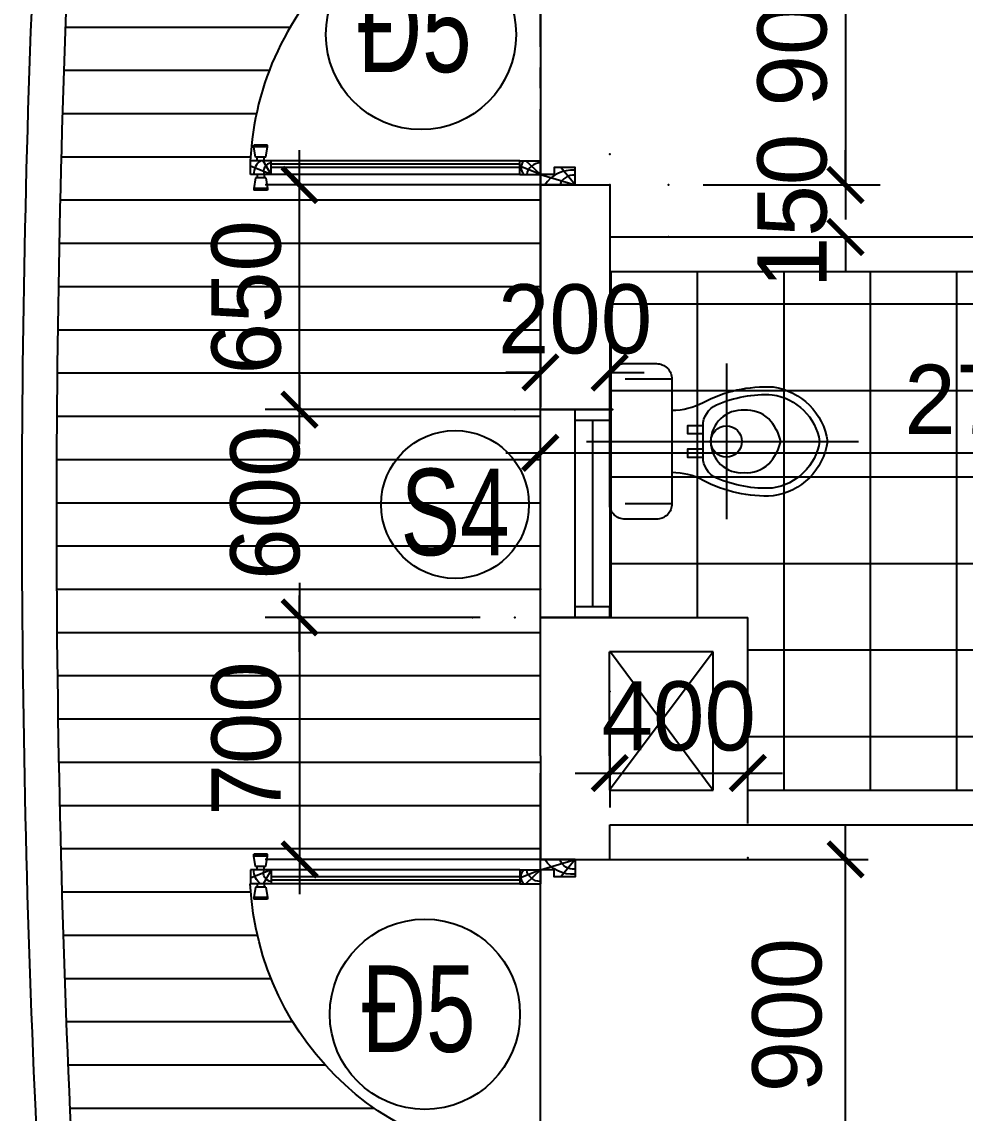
# Model space of a CAD drawing. Header units: inches. Extents: x -844707 to -690155, y -211546 to -175871.
# Drawn here: x -758881 to -756152, y -192796 to -189642 of the extents above; entities that cross this region are included whole.
import ezdxf

# ---------------------------------------------------------------- set-up
doc = ezdxf.new("R2010")
doc.units = ezdxf.units.IN
doc.header["$LTSCALE"] = 48
doc.header["$MEASUREMENT"] = 0
doc.linetypes.add('CENTER', pattern=[2, 1.25, -0.25, 0.25, -0.25])
for name, color, linetype in [('DWGSHARE.com-1HATCHCO-DWGSHARE.com', 8, 'Continuous'), ('DWGSHARE.com-CUA-DWGSHARE.com', 231, 'Continuous'), ('DWGSHARE.com-DIM-DWGSHARE.com', 251, 'Continuous'), ('DWGSHARE.com-HATCH-DWGSHARE.com', 8, 'Continuous'), ('DWGSHARE.com-LAYER1-DWGSHARE.com', 150, 'Continuous'), ('DWGSHARE.com-NET-DWGSHARE.com', 245, 'Continuous'), ('DWGSHARE.com-truc-DWGSHARE.com', 250, 'CENTER'), ('DWGSHARE.com-TUONG-DWGSHARE.com', 7, 'Continuous')]:
    doc.layers.add(name, color=color, linetype=linetype)
doc.layers.add('DWGSHARE.com-DefPoints-DWGSHARE.com', color=7, linetype='Continuous', plot=False)
doc.styles.add('KTEN', font='', dxfattribs={"width": 0.9})
doc.styles.add('style4', font='')
doc.styles.add('VNI-AVO', font='')
doc.styles.get('KTEN').set_extended_font_data('VNI-Helve-Condense')
doc.styles.get('style4').set_extended_font_data('VNI-Avo')
doc.styles.get('VNI-AVO').set_extended_font_data('VNI-Avo')
doc.dimstyles.new('100', dxfattribs={"dimscale": 0, "dimtxt": 200, "dimasz": 100, "dimexe": 65, "dimexo": 0, "dimgap": 65, "dimtad": 1, "dimdec": 0, "dimzin": 0, "dimdsep": 46, "dimtxsty": 'style4', "dimblk": 'ARCHTICK', "dimcen": 0.1, "dimdle": 100, "dimclrd": 256, "dimclre": 256, "dimclrt": 2, "dimadec": 0, "dimazin": 0, "dimtfac": 1, "dimtdec": 0, "dimtix": 1, "dimtmove": 2, "dimatfit": 3, "dimldrblk": 'ARCHTICK', "dimfxl": 1, "dimtolj": 1, "dimtzin": 0, "dimlwd": -1, "dimlwe": -1, "dimarcsym": 0})
doc.dimstyles.new('tl1-100', dxfattribs={"dimtxt": 200, "dimasz": 100, "dimexe": 100, "dimexo": 100, "dimgap": 50, "dimtad": 1, "dimdec": 0, "dimzin": 0, "dimdsep": 46, "dimtxsty": 'VNI-AVO', "dimblk": 'ARCHTICK', "dimcen": 1, "dimdle": 100, "dimclrd": 256, "dimclre": 256, "dimclrt": 2, "dimadec": 0, "dimazin": 0, "dimtfac": 1, "dimtdec": 0, "dimtix": 1, "dimtofl": 0, "dimtmove": 2, "dimatfit": 3, "dimldrblk": 'ARCHTICK', "dimfxl": 1, "dimtolj": 2, "dimtzin": 0, "dimarcsym": 0})

# ---------------------------------------------------------------- blocks, each defined once
blk = doc.blocks.new('D-01-900')
at = {"color": 1}
for p, q in [((-15, 889), (-15, 929)), ((-10, 929), (-15, 929)), ((20, 924), (-10, 929)), ((-10, 889), (-10, 929)), ((20, 894), (20, 924)), ((30, 919), (20, 919)), ((30, 879), (54.1, 939)), ((70, 919), (80, 919)), ((80, 924), (110, 929)), ((80, 894), (80, 924)), ((110, 889), (110, 929)), ((110, 929), (115, 929)), ((115, 889), (115, 929)), ((-10, 889), (-15, 889)), ((20, 894), (-10, 889)), ((30, 899), (20, 899)), ((30, 879), (70, 901.6)), ((70, 899), (80, 899)), ((80, 894), (110, 889)), ((110, 889), (115, 889)), ((30, 100), (54.1, 160)), ((30, 100), (70, 142.5)), ((30, 100), (0, 0)), ((870, 100), (900, 0)), ((0, 0), (50, 40.7)), ((900, 0), (850, 40.7))]:
    blk.add_line(p, q, dxfattribs=at)
at = {"color": 3}
for p, q in [((30, 939), (70, 939)), ((30, 879), (30, 939)), ((70, 879), (70, 939)), ((30, 879), (70, 879)), ((30, 160), (70, 160)), ((30, 160), (30, 100)), ((70, 160), (70, 100)), ((30, 100), (70, 100))]:
    blk.add_line(p, q, dxfattribs=at)
for p, q in [((30, 160), (30, 879)), ((50, 160), (50, 879)), ((60, 160), (60, 879)), ((70, 160), (70, 879))]:
    blk.add_line(p, q)
for points in [[(30, 60), (30, 100), (0, 100), (0, 0), (50, 0), (50, 60)], [(870, 60), (870, 100), (900, 100), (900, 0), (850, 0), (850, 60)]]:
    blk.add_lwpolyline(points, close=True, dxfattribs=at)
at = {"color": 1}
for centre, radius, start, end in [((34.1, 886.5), 42, 31.3101, 95.6269), ((30, 100), 840, 357.2706, 87.2706), ((39.4, 876.5), 24.2, 6.0418, 112.8937), ((50, 121.4), 34.3, 54.3272, 125.7567), ((24.1, 100.8), 39.4, 358.8582, 81.3705), ((-53.7, 7.7), 96.3, 355.3922, 56.0902), ((953.7, 7.7), 96.3, 123.9098, 184.6078), ((-12.7, 4.4), 41, 353.8612, 71.9572), ((912.7, 4.4), 41, 108.0428, 186.1388)]:
    blk.add_arc(centre, radius, start, end, dxfattribs=at)
blk = doc.blocks.new('A$C60FA756C')
at = {"layer": 'DWGSHARE.com-1HATCHCO-DWGSHARE.com', "ltscale": 50}
for p, q in [((5715, 20002), (5715, 0)), ((1143, 13716), (1143, 17145)), ((10287, 13716), (10287, 17145)), ((11430, 9715), (0, 9715))]:
    blk.add_line(p, q, dxfattribs=at)
for points in [[(1143, 18288), (10287, 18288, -0.447027), (11430, 17145), (11430, 14859, -0.414214), (10287, 13716), (1143, 13716, -0.414214), (0, 14859), (0, 17145, -0.414214)], [(5715, 2864, -0.32691), (2284, 6341, -0.112884), (3021, 10445, -0.290567), (4572, 11430), (6858, 11430, -0.290567), (8409, 10445, -0.112884), (9146, 6341, -0.32691)]]:
    blk.add_lwpolyline(points, format="xyb", close=True, dxfattribs=at)
for points in [[(8001, 13716, 0.123106), (8573, 11430, -0.135171), (9715, 6286, -0.334049), (5715, 2286, -0.334049), (1715, 6286, -0.135171), (2858, 11430, 0.123106), (3429, 13716)], [(5715, 5715), (5715, 5715, 0.12784), (7368, 6600, 0.20598), (8007, 8404, 0.433237), (5715, 10858, 0.44159), (3423, 8404, 0.20598), (4062, 6600, 0.12784), (5715, 5715)]]:
    blk.add_lwpolyline(points, format="xyb", dxfattribs=at)
for points in [[(5144, 11430), (5144, 12573), (4572, 12573), (4572, 11430)], [(6858, 11430), (6858, 12573), (6286, 12573), (6286, 11430)]]:
    blk.add_lwpolyline(points, dxfattribs=at)
blk.add_circle((5715, 9715), 1143, dxfattribs=at)
blk = doc.blocks.new('XIBET1')
at = {"layer": 'DWGSHARE.com-1HATCHCO-DWGSHARE.com', "ltscale": 50}
blk.add_blockref('A$C60FA756C', (-5715, -18288), dxfattribs=at)
blk = doc.blocks.new('_ArchTick')
at = {"color": 0, "linetype": 'ByBlock', "const_width": 0.15}
blk.add_lwpolyline([(-0.5, -0.5), (0.5, 0.5)], dxfattribs=at)
blk = doc.blocks.new('*D322')
at = {"layer": 'DWGSHARE.com-DefPoints-DWGSHARE.com', "color": 0, "transparency": 16777216}
for p in [(-757180.5, -192063.1), (-756498.3, -192063.1), (-756806.9, -192962.7)]:
    blk.add_point(p, dxfattribs=at)
at = {"layer": 'DWGSHARE.com-DIM-DWGSHARE.com', "transparency": 16777216}
for p, q in [((-756498.3, -193062.7), (-756498.3, -191963.1)), ((-757180.5, -192063.1), (-756433.3, -192063.1)), ((-756806.9, -192962.7), (-756433.3, -192962.7))]:
    blk.add_line(p, q, dxfattribs=at)
at = {"layer": 'DWGSHARE.com-DIM-DWGSHARE.com', "transparency": 16777216, "xscale": 100, "yscale": 100, "zscale": 100}
for p, rotation in [((-756498.3, -192063.1), 90), ((-756498.3, -192962.7), 270)]:
    blk.add_blockref('_ArchTick', p, dxfattribs=dict(at, rotation=rotation))
at = {"layer": 'DWGSHARE.com-DIM-DWGSHARE.com', "color": 2, "transparency": 16777216, "insert": (-756666.8, -192512.9), "char_height": 200, "attachment_point": 5, "rotation": 90, "style": 'style4'}
blk.add_mtext('\\A1;900', dxfattribs=at)
blk = doc.blocks.new('*D555')
at = {"layer": 'DWGSHARE.com-DefPoints-DWGSHARE.com', "color": 0, "transparency": 16777216}
for p in [(-757010.3, -189213.5), (-757010.3, -190113.1), (-756498.3, -190113.1)]:
    blk.add_point(p, dxfattribs=at)
at = {"layer": 'DWGSHARE.com-DIM-DWGSHARE.com', "lineweight": -2, "transparency": 16777216}
for p, q in [((-756498.3, -189113.5), (-756498.3, -190213.1)), ((-756910.3, -189213.5), (-756398.3, -189213.5)), ((-756910.3, -190113.1), (-756398.3, -190113.1))]:
    blk.add_line(p, q, dxfattribs=at)
at = {"layer": 'DWGSHARE.com-DIM-DWGSHARE.com', "lineweight": -2, "transparency": 16777216, "xscale": 100, "yscale": 100, "zscale": 100}
for p, rotation in [((-756498.3, -189213.5), 90), ((-756498.3, -190113.1), 270)]:
    blk.add_blockref('_ArchTick', p, dxfattribs=dict(at, rotation=rotation))
at = {"layer": 'DWGSHARE.com-DIM-DWGSHARE.com', "color": 2, "transparency": 16777216, "insert": (-756651.8, -189663.3), "char_height": 200, "attachment_point": 5, "rotation": 90, "style": 'VNI-AVO'}
blk.add_mtext('\\A2;900', dxfattribs=at)
blk = doc.blocks.new('*D609')
at = {"layer": 'DWGSHARE.com-DefPoints-DWGSHARE.com', "color": 0, "transparency": 16777216}
for p in [(-757010.3, -190113.1), (-757010.3, -190263.6), (-756498.3, -190263.6)]:
    blk.add_point(p, dxfattribs=at)
at = {"layer": 'DWGSHARE.com-DIM-DWGSHARE.com', "lineweight": -2, "transparency": 16777216}
for p, q in [((-756498.3, -190113.1), (-756498.3, -190013.1)), ((-756910.3, -190113.1), (-756398.3, -190113.1)), ((-756910.3, -190263.6), (-756398.3, -190263.6)), ((-756498.3, -190263.6), (-756498.3, -190363.6))]:
    blk.add_line(p, q, dxfattribs=at)
at = {"layer": 'DWGSHARE.com-DIM-DWGSHARE.com', "lineweight": -2, "transparency": 16777216, "xscale": 100, "yscale": 100, "zscale": 100}
for p, rotation in [((-756498.3, -190113.1), 270), ((-756498.3, -190263.6), 90)]:
    blk.add_blockref('_ArchTick', p, dxfattribs=dict(at, rotation=rotation))
at = {"layer": 'DWGSHARE.com-DIM-DWGSHARE.com', "color": 2, "transparency": 16777216, "insert": (-756651.8, -190188.3), "char_height": 200, "attachment_point": 5, "rotation": 90, "style": 'VNI-AVO'}
blk.add_mtext('\\A2;150', dxfattribs=at)
blk = doc.blocks.new('*D611')
at = {"layer": 'DWGSHARE.com-DefPoints-DWGSHARE.com', "color": 0, "transparency": 16777216}
for p in [(-757380.8, -189955), (-757180.5, -190024), (-757180.5, -190655.2)]:
    blk.add_point(p, dxfattribs=at)
at = {"layer": 'DWGSHARE.com-DIM-DWGSHARE.com', "lineweight": -2, "transparency": 16777216}
for p, q in [((-757380.8, -190055), (-757380.8, -190755.2)), ((-757180.5, -190124), (-757180.5, -190755.2)), ((-757380.8, -190655.2), (-757480.8, -190655.2)), ((-757180.5, -190655.2), (-757080.5, -190655.2))]:
    blk.add_line(p, q, dxfattribs=at)
at = {"layer": 'DWGSHARE.com-DIM-DWGSHARE.com', "lineweight": -2, "transparency": 16777216, "xscale": 100, "yscale": 100, "zscale": 100}
blk.add_blockref('_ArchTick', (-757380.8, -190655.2), dxfattribs=at)
at = {"layer": 'DWGSHARE.com-DIM-DWGSHARE.com', "lineweight": -2, "transparency": 16777216, "xscale": 100, "yscale": 100, "zscale": 100, "rotation": 180}
blk.add_blockref('_ArchTick', (-757180.5, -190655.2), dxfattribs=at)
at = {"layer": 'DWGSHARE.com-DIM-DWGSHARE.com', "color": 2, "transparency": 16777216, "insert": (-757280.6, -190501.7), "char_height": 200, "attachment_point": 5, "style": 'VNI-AVO'}
blk.add_mtext('\\A2;200', dxfattribs=at)
blk = doc.blocks.new('*D612')
at = {"layer": 'DWGSHARE.com-DefPoints-DWGSHARE.com', "color": 0, "transparency": 16777216}
for p in [(-757180.5, -191577.3), (-756780.9, -191813.1), (-756780.9, -192058.6)]:
    blk.add_point(p, dxfattribs=at)
at = {"layer": 'DWGSHARE.com-DIM-DWGSHARE.com', "lineweight": -2, "transparency": 16777216}
for p, q in [((-757180.5, -191677.3), (-757180.5, -191913.1)), ((-756780.9, -191958.6), (-756780.9, -191713.1)), ((-757280.5, -191813.1), (-756680.9, -191813.1))]:
    blk.add_line(p, q, dxfattribs=at)
at = {"layer": 'DWGSHARE.com-DIM-DWGSHARE.com', "lineweight": -2, "transparency": 16777216, "xscale": 100, "yscale": 100, "zscale": 100, "rotation": 180}
blk.add_blockref('_ArchTick', (-757180.5, -191813.1), dxfattribs=at)
at = {"layer": 'DWGSHARE.com-DIM-DWGSHARE.com', "lineweight": -2, "transparency": 16777216, "xscale": 100, "yscale": 100, "zscale": 100}
blk.add_blockref('_ArchTick', (-756780.9, -191813.1), dxfattribs=at)
at = {"layer": 'DWGSHARE.com-DIM-DWGSHARE.com', "color": 2, "transparency": 16777216, "insert": (-756980.7, -191649.4), "char_height": 200, "attachment_point": 5, "style": 'VNI-AVO'}
blk.add_mtext('\\A2;400', dxfattribs=at)
blk = doc.blocks.new('*D829')
at = {"layer": 'DWGSHARE.com-DefPoints-DWGSHARE.com', "color": 0, "transparency": 16777216}
for p in [(-758077.4, -190762.7), (-757172.2, -190762.7), (-757577.4, -191363.1)]:
    blk.add_point(p, dxfattribs=at)
at = {"layer": 'DWGSHARE.com-DIM-DWGSHARE.com', "lineweight": -2, "transparency": 16777216}
for p, q in [((-758077.4, -190662.7), (-758077.4, -190763.9)), ((-757272.2, -190762.7), (-758177.4, -190762.7)), ((-758077.4, -191463.1), (-758077.4, -191299.6)), ((-757677.4, -191363.1), (-758177.4, -191363.1))]:
    blk.add_line(p, q, dxfattribs=at)
at = {"layer": 'DWGSHARE.com-DIM-DWGSHARE.com', "lineweight": -2, "transparency": 16777216, "xscale": 100, "yscale": 100, "zscale": 100}
for p, rotation in [((-758077.4, -190762.7), 90), ((-758077.4, -191363.1), 270)]:
    blk.add_blockref('_ArchTick', p, dxfattribs=dict(at, rotation=rotation))
at = {"layer": 'DWGSHARE.com-DIM-DWGSHARE.com', "color": 2, "transparency": 16777216, "insert": (-758176.4, -191031.7), "char_height": 200, "attachment_point": 5, "rotation": 90, "style": 'VNI-AVO'}
blk.add_mtext('\\A2;600', dxfattribs=at)
blk = doc.blocks.new('*D828')
at = {"layer": 'DWGSHARE.com-DefPoints-DWGSHARE.com', "color": 0, "transparency": 16777216}
for p in [(-757455.2, -191363.1), (-758077.4, -192063.1), (-757180.5, -192063.1)]:
    blk.add_point(p, dxfattribs=at)
at = {"layer": 'DWGSHARE.com-DIM-DWGSHARE.com', "lineweight": -2, "transparency": 16777216}
for p, q in [((-758077.4, -191263.1), (-758077.4, -192163.1)), ((-757555.2, -191363.1), (-758177.4, -191363.1)), ((-757280.5, -192063.1), (-758177.4, -192063.1))]:
    blk.add_line(p, q, dxfattribs=at)
at = {"layer": 'DWGSHARE.com-DIM-DWGSHARE.com', "lineweight": -2, "transparency": 16777216, "xscale": 100, "yscale": 100, "zscale": 100}
for p, rotation in [((-758077.4, -191363.1), 90), ((-758077.4, -192063.1), 270)]:
    blk.add_blockref('_ArchTick', p, dxfattribs=dict(at, rotation=rotation))
at = {"layer": 'DWGSHARE.com-DIM-DWGSHARE.com', "color": 2, "transparency": 16777216, "insert": (-758230.9, -191713.1), "char_height": 200, "attachment_point": 5, "rotation": 90, "style": 'VNI-AVO'}
blk.add_mtext('\\A2;700', dxfattribs=at)
blk = doc.blocks.new('*D830')
at = {"layer": 'DWGSHARE.com-DefPoints-DWGSHARE.com', "color": 0, "transparency": 16777216}
for p in [(-758077.4, -190113.1), (-757180.5, -190113.1), (-757455.2, -190762.7)]:
    blk.add_point(p, dxfattribs=at)
at = {"layer": 'DWGSHARE.com-DIM-DWGSHARE.com', "lineweight": -2, "transparency": 16777216}
for p, q in [((-758077.4, -190862.7), (-758077.4, -190013.1)), ((-757280.5, -190113.1), (-758177.4, -190113.1)), ((-757555.2, -190762.7), (-758177.4, -190762.7))]:
    blk.add_line(p, q, dxfattribs=at)
at = {"layer": 'DWGSHARE.com-DIM-DWGSHARE.com', "lineweight": -2, "transparency": 16777216, "xscale": 100, "yscale": 100, "zscale": 100}
for p, rotation in [((-758077.4, -190113.1), 90), ((-758077.4, -190762.7), 270)]:
    blk.add_blockref('_ArchTick', p, dxfattribs=dict(at, rotation=rotation))
at = {"layer": 'DWGSHARE.com-DIM-DWGSHARE.com', "color": 2, "transparency": 16777216, "insert": (-758230.9, -190437.9), "char_height": 200, "attachment_point": 5, "rotation": 90, "style": 'VNI-AVO'}
blk.add_mtext('\\A2;650', dxfattribs=at)
blk = doc.blocks.new('*D831')
at = {"layer": 'DWGSHARE.com-DefPoints-DWGSHARE.com', "color": 0, "transparency": 16777216}
for p in [(-754680.8, -190887.7), (-757380.8, -191281.7), (-754680.8, -191281.7)]:
    blk.add_point(p, dxfattribs=at)
at = {"layer": 'DWGSHARE.com-DIM-DWGSHARE.com', "lineweight": -2, "transparency": 16777216}
for p, q in [((-757380.8, -191181.7), (-757380.8, -190787.7)), ((-754680.8, -191181.7), (-754680.8, -190787.7)), ((-757480.8, -190887.7), (-754580.8, -190887.7))]:
    blk.add_line(p, q, dxfattribs=at)
at = {"layer": 'DWGSHARE.com-DIM-DWGSHARE.com', "lineweight": -2, "transparency": 16777216, "xscale": 100, "yscale": 100, "zscale": 100, "rotation": 180}
blk.add_blockref('_ArchTick', (-757380.8, -190887.7), dxfattribs=at)
at = {"layer": 'DWGSHARE.com-DIM-DWGSHARE.com', "lineweight": -2, "transparency": 16777216, "xscale": 100, "yscale": 100, "zscale": 100}
blk.add_blockref('_ArchTick', (-754680.8, -190887.7), dxfattribs=at)
at = {"layer": 'DWGSHARE.com-DIM-DWGSHARE.com', "color": 2, "transparency": 16777216, "insert": (-756030.8, -190734.2), "char_height": 200, "attachment_point": 5, "style": 'VNI-AVO'}
blk.add_mtext('\\A2;2700', dxfattribs=at)

msp = doc.modelspace()

# ---------------------------------------------------------------- hatches: boundary and pattern name
at = {"layer": 'DWGSHARE.com-HATCH-DWGSHARE.com'}
h = msp.add_hatch(dxfattribs=at)
h.set_pattern_fill('ANSI31,_I', color=256, scale=1000, angle=315, style=2)
h.set_pattern_definition([(180, (-1491432.26, 59968.27), (-4e-14, 125), [])])
h.paths.add_polyline_path([(-758617.4, -188873.1, -0.003969), (-758577.9, -188273.1, -0.000662), (-758570.3, -188173.1), (-757381, -188173.1), (-757381, -188463.1), (-757380.8, -188463.1), (-757380.8, -189213.5), (-757380.8, -189243.1), (-757380.9, -189243.1), (-757380.9, -189243.1, 0.400286), (-758219.8, -190043.1), (-758219.8, -190083.1), (-758199.8, -190083.1), (-758199.8, -190093.1), (-758204.8, -190093.1), (-758210.6, -190128.1), (-758169, -190128.1), (-758174.8, -190093.1), (-758179.8, -190093.1), (-758179.8, -190083.1), (-758159.8, -190083.1), (-757440.8, -190083.1), (-757380.8, -190083.1), (-757380.8, -190291.7), (-757380.8, -190437.9), (-757380.8, -190762.7), (-757380.8, -191363.1), (-757380.8, -191763.1), (-757380.8, -191963.1), (-757380.8, -192093.1), (-757440.8, -192093.1), (-758159.8, -192093.1), (-758179.8, -192093.1), (-758179.8, -192083.1), (-758174.8, -192083.1), (-758169, -192048.1), (-758210.6, -192048.1), (-758204.8, -192083.1), (-758199.8, -192083.1), (-758199.8, -192093.1), (-758219.8, -192093.1), (-758219.8, -192133.1, 0.400329), (-757380.8, -192933.1), (-757380.8, -193178.8), (-757380.8, -193963.1), (-757381, -193963.1), (-757381, -194003.1), (-758566.5, -194003.1, -0.000662), (-758574.1, -193903.1, -0.00397), (-758614.5, -193303.1, -0.002644), (-758636, -192903.1), (-758736.2, -192903.1, -0.023912), (-758738.6, -189273.1), (-758638.4, -189273.1, -0.002644)])
h.paths.add_polyline_path([(-757440.2, -188316.5), (-757440.2, -188216.5), (-757540.2, -188216.5), (-757540.2, -188316.5)], flags=16)
h.paths.add_polyline_path([(-757451.4, -188266.5, 1), (-757529.1, -188266.5, 1)], flags=0)
h.paths.add_polyline_path([(-757973.5, -190654), (-757794.1, -190592.7), (-757973.5, -190592.7)], flags=16)
h.paths.add_polyline_path([(-757839.7, -191113.3, 1), (-757468.6, -191113.3, 1)], flags=0)
h.paths.add_polyline_path([(-757540.2, -193859.7), (-757540.2, -193959.7), (-757440.2, -193959.7), (-757440.2, -193859.7)], flags=16)
h.paths.add_polyline_path([(-757529.1, -193909.7, 1), (-757451.4, -193909.7, 1)], flags=0)
h.paths.add_polyline_path([(-757013.9, -191456), (-757547.4, -191456), (-757547.4, -191763.1), (-757013.9, -191763.1)], flags=9)
h.paths.add_polyline_path([(-757918.1, -190606.4), (-758622.9, -190606.4), (-758622.9, -190300), (-757918.1, -190300)], flags=24)
h.paths.add_polyline_path([(-757438, -191304.1), (-757857.5, -191304.1), (-757857.5, -190912.1), (-757438, -190912.1)], flags=24)
h = msp.add_hatch(dxfattribs=at)
h.set_pattern_fill('ANSI37,_I', color=256, scale=2000, angle=315, style=2)
h.set_pattern_definition([(0, (-836676.36, -242957.22), (7e-14, 250), []), (90, (-836676.36, -242957.22), (-250, 7e-14), [])])
edge = h.paths.add_edge_path()
edge.add_line((-754680.8, -190363.6), (-755014.9, -190363.6))
edge.add_line((-755014.9, -190363.6), (-755014.9, -190386.8))
edge.add_line((-755014.9, -190386.8), (-755188.7, -190386.8))
edge.add_arc((-755354.7, -190540.8), 226.4, 3.5448, 42.8524, ccw=False)
edge.add_arc((-755367.4, -190547.3), 239.6, -90.312, 4.8932, ccw=False)
edge.add_arc((-755370, -190547.3), 239.6, 175.1068, 270.312, ccw=False)
edge.add_arc((-755382.7, -190540.8), 226.4, 137.1476, 176.4552, ccw=False)
edge.add_line((-755548.7, -190386.8), (-755691.4, -190386.8))
edge.add_line((-755691.4, -190386.8), (-755691.4, -190363.6))
edge.add_line((-755691.4, -190363.6), (-757180.5, -190363.6))
edge.add_line((-757180.5, -190363.6), (-757180.5, -190762.7))
edge.add_line((-757180.5, -190762.7), (-757180.5, -191332.9))
edge.add_line((-757180.5, -191332.9), (-757180.5, -191332.9))
edge.add_line((-757180.5, -191332.9), (-757180.5, -191363.1))
edge.add_line((-757180.5, -191363.1), (-756780.9, -191363.1))
edge.add_line((-756780.9, -191363.1), (-756780.9, -191863.1))
edge.add_line((-756780.9, -191863.1), (-756095.5, -191863.1))
edge.add_line((-756095.5, -191863.1), (-756095.5, -191859.7))
edge.add_line((-756095.5, -191859.7), (-756084.3, -191851.9))
edge.add_line((-756084.3, -191851.9), (-756084.3, -191840.6))
edge.add_line((-756084.3, -191840.6), (-756091.9, -191840.6))
edge.add_ellipse((-756087, -191836.6), major_axis=(-4.34, 4.34), ratio=1, start_angle=13.0246, end_angle=76.9754)
edge.add_line((-756091.9, -191832.6), (-756088.9, -191832.6))
edge.add_line((-756088.9, -191832.6), (-756088.9, -191830))
edge.add_spline(control_points=[(-756088.9, -191830), (-756088.4, -191816.6), (-756087.8, -191802), (-756087.3, -191785.3), (-756084.1, -191779.6), (-756077.6, -191775.5), (-756060, -191774.1), (-756043.5, -191772.2), (-756025.6, -191772.4), (-756021, -191767.6), (-756020.2, -191764.4), (-756019.8, -191762.6)], knot_values=[0, 0, 0, 0, 2564.883919, 2784.580506, 3167.09667, 3757.053596, 4158.914698, 6489.176167, 7087.680095, 7332.065807, 7692.426366, 7692.426366, 7692.426366, 7692.426366], degree=3, periodic=0)
edge.add_line((-756019.8, -191762.6), (-756011, -191686))
edge.add_ellipse((-755995.5, -191693.3), major_axis=(0, 17.2), ratio=1, start_angle=294.9861, end_angle=424.8899, ccw=False)
edge.add_line((-755979.9, -191686), (-755971.2, -191762.6))
edge.add_spline(control_points=[(-755971.2, -191762.6), (-755970.7, -191764.4), (-755970, -191767.6), (-755965.4, -191772.4), (-755947.5, -191772.2), (-755930.9, -191774.1), (-755913.4, -191775.5), (-755906.9, -191779.6), (-755903.6, -191785.3), (-755903.1, -191802), (-755902.6, -191816.6), (-755902, -191830)], knot_values=[0, 0, 0, 0, 360.360559, 604.746271, 1203.250199, 3533.511668, 3935.37277, 4525.329696, 4907.84586, 5127.542447, 7692.426366, 7692.426366, 7692.426366, 7692.426366], degree=3, periodic=0)
edge.add_line((-755902, -191830), (-755902, -191832.6))
edge.add_line((-755902, -191832.6), (-755899, -191832.6))
edge.add_ellipse((-755904, -191836.6), major_axis=(-4.34, 4.34), ratio=1, start_angle=193.0246, end_angle=256.9754)
edge.add_line((-755899, -191840.6), (-755906.7, -191840.6))
edge.add_line((-755906.7, -191840.6), (-755906.7, -191851.9))
edge.add_line((-755906.7, -191851.9), (-755895.5, -191859.7))
edge.add_line((-755895.5, -191859.7), (-755895.5, -191863.1))
edge.add_line((-755895.5, -191863.1), (-755491.8, -191863.1))
edge.add_line((-755491.8, -191863.1), (-755465.5, -191863.1))
edge.add_arc((-754818, -191863.1), 647.5, 93.0986, 180, ccw=False)
edge.add_line((-754853, -191216.5), (-754818, -191216.5))
edge.add_line((-754818, -191216.5), (-754818, -191234))
edge.add_line((-754818, -191234), (-754809.3, -191234))
edge.add_line((-754809.3, -191234), (-754809.3, -191229.6))
edge.add_line((-754809.3, -191229.6), (-754783, -191225.3))
edge.add_line((-754783, -191225.3), (-754778.6, -191225.3))
edge.add_line((-754778.6, -191225.3), (-754778.6, -191260.3))
edge.add_line((-754778.6, -191260.3), (-754783, -191260.3))
edge.add_line((-754783, -191260.3), (-754809.3, -191255.9))
edge.add_line((-754809.3, -191255.9), (-754809.3, -191251.5))
edge.add_line((-754809.3, -191251.5), (-754818, -191251.5))
edge.add_line((-754818, -191251.5), (-754818, -191269))
edge.add_line((-754818, -191269), (-754818, -191810.6))
edge.add_line((-754818, -191810.6), (-754818, -191863.1))
edge.add_line((-754818, -191863.1), (-754768.9, -191863.1))
edge.add_line((-754768.9, -191863.1), (-754680.8, -191863.1))
edge.add_line((-754680.8, -191863.1), (-754680.8, -190363.6))

# ---------------------------------------------------------------- linework, layer by layer
at = {"layer": 'DWGSHARE.com-CUA-DWGSHARE.com'}
for centre, radius in [((-757726.2, -189678.3), 275), ((-757627.8, -191036.8), 213.7), ((-757714.9, -192510.5), 275)]:
    msp.add_circle(centre, radius, dxfattribs=at)
at = {"layer": 'DWGSHARE.com-DIM-DWGSHARE.com'}
for p, q in [((-757380.8, -189243.1), (-757380.8, -190113.1)), ((-757380.8, -193045.6), (-757380.8, -191963.1))]:
    msp.add_line(p, q, dxfattribs=at)
for points in [[(-758290.7, -189731.4, 0, 0, 0), (-758086.5, -188827.9, 30, 0, 0), (-758004.8, -188511.4, 0, 0, 0)], [(-758290.7, -192444.8, 0, 0, 0), (-758086.5, -193348.3, 30, 0, 0), (-758004.8, -193664.8, 0, 0, 0)]]:
    msp.add_lwpolyline(points, format="xyseb", dxfattribs=at)
at = {"layer": 'DWGSHARE.com-HATCH-DWGSHARE.com'}
for p, q in [((-756880.9, -191462.7), (-757181, -191863.1)), ((-757178.2, -191462.7), (-756880.9, -191863.1))]:
    msp.add_line(p, q, dxfattribs=at)
at = {"layer": 'DWGSHARE.com-NET-DWGSHARE.com'}
msp.add_line((-757230.6, -190792.9), (-757230.4, -191333.1), dxfattribs=at)
for points in [[(-757180.5, -190762.7), (-757180.5, -191363.1), (-757380.8, -191363.1), (-757380.8, -190762.7)], [(-757280.9, -190762.7), (-757280.9, -190792.9), (-757180.5, -190792.9), (-757180.5, -190762.7)], [(-757180.5, -190792.9), (-757180.5, -191333.1), (-757280.8, -191333.1), (-757280.8, -190792.9)], [(-757280.9, -191332.9), (-757280.9, -191363.1), (-757180.5, -191363.1), (-757180.5, -191332.9)]]:
    msp.add_lwpolyline(points, close=True, dxfattribs=at)
for radius, start, end in [(38073.6, 177.30529, 182.77004), (37973.6, 177.29819, 182.77734)]:
    msp.add_arc((-720807.2, -191063.1), radius, start, end, dxfattribs=at)
at = {"layer": 'DWGSHARE.com-truc-DWGSHARE.com', "ltscale": 5}
msp.add_line((-757380.8, -203633.9), (-757380.8, -179540.7), dxfattribs=at)
at = {"layer": 'DWGSHARE.com-TUONG-DWGSHARE.com'}
for p, q in [((-757180.5, -190363.6), (-754680.8, -190363.6)), ((-757180.5, -190363.6), (-757180.5, -190762.7)), ((-757380.8, -191363.1), (-756780.9, -191363.1)), ((-757380.8, -191763.1), (-757380.8, -191363.1)), ((-756780.9, -191863.1), (-756780.9, -191363.1)), ((-756880.9, -191462.7), (-757181, -191462.7)), ((-757181, -191763.1), (-757181, -191462.7)), ((-756880.9, -191863.1), (-756880.9, -191462.7)), ((-757380.8, -191763.1), (-757380.8, -191963.1)), ((-757181, -191763.1), (-757181, -191863.1)), ((-757181, -191863.1), (-756880.9, -191863.1)), ((-756780.9, -191863.1), (-755491.8, -191863.1)), ((-757180.5, -191963.1), (-755491.8, -191963.1))]:
    msp.add_line(p, q, dxfattribs=at)
for points in [[(-757180.5, -190762.7), (-757380.8, -190762.7), (-757380.8, -190113.1), (-757180.5, -190113.1), (-757180.5, -190263.6), (-754481.3, -190263.6)], [(-757380.8, -191963.1), (-757380.8, -192063.1), (-757180.5, -192063.1), (-757180.5, -191963.1)]]:
    msp.add_lwpolyline(points, dxfattribs=at)

# ---------------------------------------------------------------- block references
at = {"layer": 'DWGSHARE.com-CUA-DWGSHARE.com', "rotation": 90}
msp.add_blockref('D-01-900', (-757280.8, -190113.1), dxfattribs=at)
at = {"layer": 'DWGSHARE.com-CUA-DWGSHARE.com', "xscale": -1, "rotation": 90}
msp.add_blockref('D-01-900', (-757280.8, -192063.1), dxfattribs=at)
at = {"layer": 'DWGSHARE.com-LAYER1-DWGSHARE.com', "xscale": 0.03937007870990783, "yscale": 0.03937007870990783, "zscale": 0.03937007870990783, "rotation": 90}
msp.add_blockref('XIBET1', (-757180.5, -190854.6), dxfattribs=at)

# ---------------------------------------------------------------- texts
at = {"layer": 'DWGSHARE.com-CUA-DWGSHARE.com', "style": 'KTEN', "width": 0.9}
for s, p in [('Ñ5', (-757909, -189787.1)), ('S4', (-757785.2, -191183.5)), ('Ñ5', (-757897.7, -192619.3))]:
    msp.add_text(s, height=250, dxfattribs=at).set_placement(p)

# ---------------------------------------------------------------- dimensions: what is measured, and where the dimension line sits
at = {"layer": 'DWGSHARE.com-DIM-DWGSHARE.com'}
for base, p1, p2, angle, picture, middle in [((-756498.3, -190113.1), (-757010.3, -189213.5), (-757010.3, -190113.1), 270, '*D555', (-756651.8, -189663.3)), ((-756498.2907, -190263.5616), (-757010.3034, -190113.1295), (-757010.3034, -190263.5616), 90, '*D609', (-756651.8042, -190188.3455)), ((-758077.4, -190113.1), (-757455.2, -190762.7), (-757180.5, -190113.1), 270, '*D830', (-758230.9, -190437.9)), ((-758077.4, -192063.1), (-757455.2, -191363.1), (-757180.5, -192063.1), 90, '*D828', (-758230.9, -191713.1))]:
    dim = msp.add_linear_dim(base=base, p1=p1, p2=p2, angle=angle, dimstyle='tl1-100', dxfattribs=at)
    dim.commit()
    dim.dimension.update_dxf_attribs({"geometry": picture, "text_midpoint": middle})
for base, p1, p2, picture, middle in [((-757180.5, -190655.2), (-757380.8, -189955), (-757180.5, -190024), '*D611', (-757280.6, -190501.7)), ((-754680.8, -190887.7), (-757380.8, -191281.7), (-754680.8, -191281.7), '*D831', (-756030.8, -190734.2))]:
    dim = msp.add_linear_dim(base=base, p1=p1, p2=p2, dimstyle='tl1-100', dxfattribs=at)
    dim.commit()
    dim.dimension.update_dxf_attribs({"geometry": picture, "text_midpoint": middle})
dim = msp.add_linear_dim(base=(-758077.4, -190762.7), p1=(-757577.4, -191363.1), p2=(-757172.2, -190762.7), angle=90, dimstyle='tl1-100', dxfattribs=at)
dim.commit()
dim.dimension.update_dxf_attribs({"geometry": '*D829', "text_midpoint": (-758176.4, -191031.7), "dimtype": 160})
dim = msp.add_linear_dim(base=(-756780.9, -191813.1), p1=(-757180.5, -191577.3), p2=(-756780.9, -192058.6), dimstyle='tl1-100', dxfattribs=at)
dim.commit()
dim.dimension.update_dxf_attribs({"geometry": '*D612', "text_midpoint": (-756980.7, -191649.4), "dimtype": 160})
dim = msp.add_linear_dim(base=(-756498.3, -192063.1), p1=(-756806.9, -192962.7), p2=(-757180.5, -192063.1), angle=90, dimstyle='100', override={"dimscale": 1}, dxfattribs=at)
dim.commit()
dim.dimension.update_dxf_attribs({"geometry": '*D322', "text_midpoint": (-756666.8, -192512.9)})

doc.saveas('drawing.dxf')
